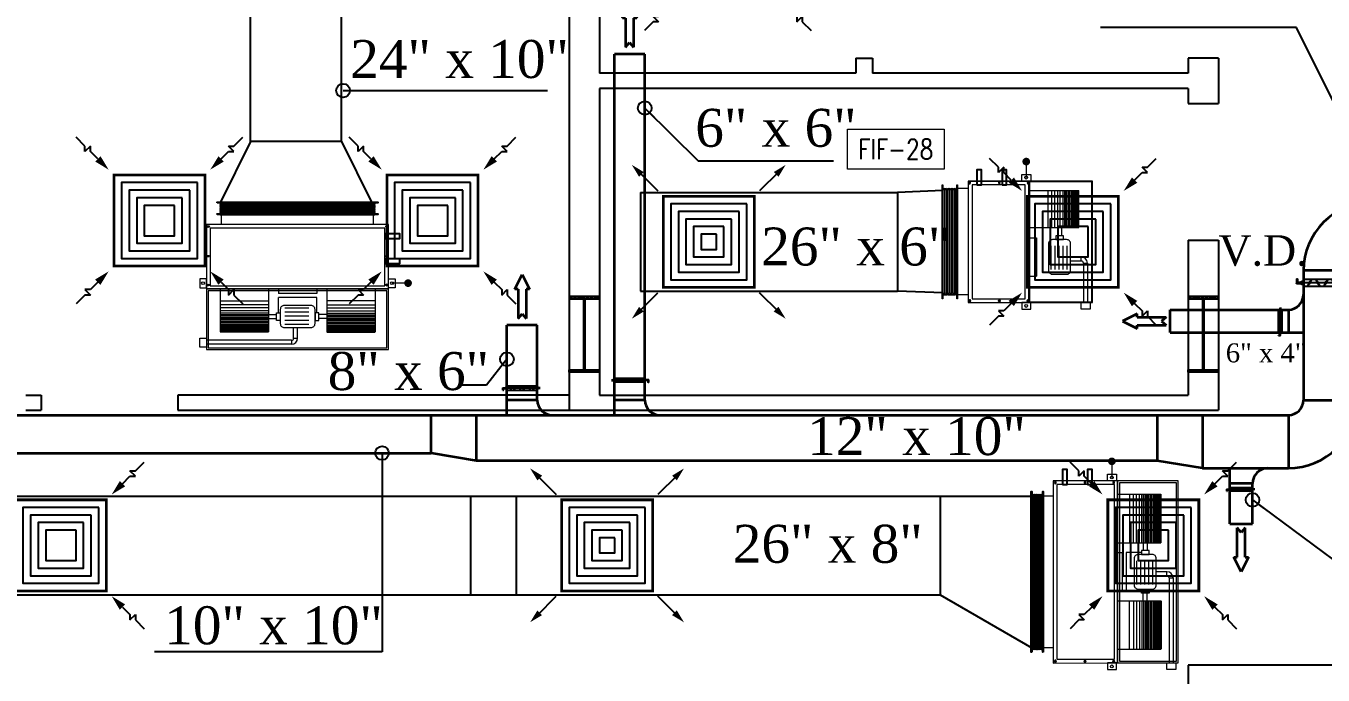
# Model space of a CAD drawing. Extents: x -432 to -365, y -145 to 173.
# Drawn here: x -390.44 to -381.9, y 74.01 to 78.29 of the extents above; entities that cross this region are included whole.
import ezdxf
from ezdxf.enums import TextEntityAlignment as Align

# ---------------------------------------------------------------- set-up
doc = ezdxf.new("R2010")
doc.units = 0
doc.header["$MEASUREMENT"] = 0
doc.linetypes.add('DASHDOT', pattern=[1, 0.5, -0.25, 0, -0.25])
doc.linetypes.add('HIDDEN-Z', pattern=[3, 2, -1])
for name, color, linetype in [('01_AC-EQUIP', 206, 'Continuous'), ('03_AC-S.DUCT', 5, 'Continuous'), ('A.C.VOLUM DAMPER', 2, 'Continuous'), ('COLHATCH', 5, 'Continuous'), ('M-CH-WP-R', 40, 'HIDDEN-Z'), ('M-CH-WP-S', 142, 'Continuous'), ('M-DIFUSER', 195, 'Continuous'), ('M-DUCT-RA', 30, 'Continuous'), ('M-DUCT-SA', 5, 'Continuous'), ('M-EQBMNT', 21, 'Continuous'), ('Ties', 5, 'Continuous'), ('WALL', 4, 'Continuous'), ('WIN', 5, 'Continuous')]:
    doc.layers.add(name, color=color, linetype=linetype)
for name, color, linetype, lineweight in [('04-AC_F.A.DUCT', 4, 'Continuous', 35), ('A-SYMB-RMNU', 4, 'Continuous', 9), ('AC-TEXT', 15, 'Continuous', 30)]:
    doc.layers.add(name, color=color, linetype=linetype, lineweight=lineweight)
doc.styles.add('AC', font='romans.shx', dxfattribs={"height": 0.2})
doc.styles.add('ARABY', font='sosa.shx')
doc.styles.add('ROMANS-TITLE', font='ROMANS.shx', dxfattribs={"width": 0.8})
doc.dimstyles.new('IHAB', dxfattribs={"dimscale": 0, "dimtxt": 0.15, "dimasz": 0.09, "dimexe": 0.18, "dimexo": 0.0625, "dimgap": 0, "dimtad": 0, "dimtih": 1, "dimtoh": 1, "dimzin": 0, "dimdsep": 46, "dimtxsty": 'ARABY', "dimcen": 0.03, "dimse1": 1, "dimse2": 1, "dimclrd": 36, "dimclrt": 42, "dimadec": 0, "dimazin": 0, "dimtfac": 1, "dimtmove": 1, "dimatfit": 3, "dimldrblk": 'ORIGIN', "dimfxl": 1, "dimtolj": 1, "dimtzin": 0, "dimarcsym": 0})
pattern_1 = [(45, (898.9167, 342.899202), (-0.01347038418, 0.01347038418), []), (45, (898.92568, 342.899202), (-0.01347038418, 0.01347038418), [])]
pattern_2 = [(45, (894.8367, 342.899202), (-0.01347038418, 0.01347038418), []), (45, (894.84568, 342.899202), (-0.01347038418, 0.01347038418), [])]

# ---------------------------------------------------------------- blocks, each defined once
blk = doc.blocks.new('*U254')
at = {"layer": 'M-DIFUSER', "ltscale": 5, "const_width": 18}
blk.add_lwpolyline([(-300, 300), (300, 300), (300, -300), (-300, -300)], close=True, dxfattribs=at)
at = {"layer": 'M-DIFUSER', "color": 21}
for points in [[(250, 250), (-250, 250), (-250, -250), (250, -250)], [(200, 200), (-200, 200), (-200, -200), (200, -200)], [(150, 150), (-150, 150), (-150, -150), (150, -150)], [(100, 100), (-100, 100), (-100, -100), (100, -100)]]:
    blk.add_lwpolyline(points, close=True, dxfattribs=at)
at = {"layer": 'M-DUCT-RA', "color": 30}
for p, q in [((-491, 491), (-548.9, 548.9)), ((491, 491), (548.9, 548.9)), ((-491, 455.4), (-491, 491)), ((-455.4, 491), (-491, 455.4)), ((-455.4, 455.4), (-455.4, 491)), ((-406.3, 406.3), (-455.4, 455.4)), ((406.3, 406.3), (455.4, 455.4)), ((455.4, 491), (491, 491)), ((491, 455.4), (455.4, 491)), ((455.4, 455.4), (491, 455.4)), ((-406.3, -406.3), (-455.4, -455.4)), ((406.3, -406.3), (455.4, -455.4)), ((-491, -491), (-548.9, -548.9)), ((-491, -455.4), (-455.4, -491)), ((-455.4, -455.4), (-491, -455.4)), ((-455.4, -491), (-491, -491)), ((455.4, -491), (491, -455.4)), ((455.4, -455.4), (455.4, -491)), ((491, -455.4), (491, -491)), ((491, -491), (548.9, -548.9))]:
    blk.add_line(p, q, dxfattribs=at)
for points in [[(-388.6, 424), (-423.7, 388.9), (-335, 335)], [(424, 388.6), (388.9, 423.7), (335, 335)], [(-424, -388.6), (-388.9, -423.7), (-335, -335)], [(388.6, -424), (423.7, -388.9), (335, -335)]]:
    blk.add_solid(points, dxfattribs=at)
blk = doc.blocks.new('*U251')
at = {"layer": 'M-DIFUSER', "ltscale": 5, "const_width": 18}
blk.add_lwpolyline([(-300, 300), (300, 300), (300, -300), (-300, -300)], close=True, dxfattribs=at)
at = {"layer": 'M-DIFUSER', "color": 21}
for points in [[(250, 250), (-250, 250), (-250, -250), (250, -250)], [(200, 200), (-200, 200), (-200, -200), (200, -200)], [(150, 150), (-150, 150), (-150, -150), (150, -150)], [(100, 100), (-100, 100), (-100, -100), (100, -100)], [(50, 50), (-50, 50), (-50, -50), (50, -50)]]:
    blk.add_lwpolyline(points, close=True, dxfattribs=at)
at = {"layer": 'M-DUCT-SA', "color": 5, "extrusion": (-5.07059e-20, -1.19855e-17, -1)}
blk.add_line((-461.1, 461.1), (-335.4, 335.4), dxfattribs=at)
at = {"layer": 'M-DUCT-SA', "color": 5, "extrusion": (-1.19855e-17, 5.07059e-20, -1)}
blk.add_line((461.1, 461.1), (335.4, 335.4), dxfattribs=at)
at = {"layer": 'M-DUCT-SA', "color": 5, "extrusion": (1.19855e-17, -5.07059e-20, -1)}
blk.add_line((-461.1, -461.1), (-335.4, -335.4), dxfattribs=at)
at = {"layer": 'M-DUCT-SA', "color": 5, "extrusion": (5.07059e-20, 1.19855e-17, -1)}
blk.add_line((461.1, -461.1), (335.4, -335.4), dxfattribs=at)
at = {"layer": 'M-DUCT-SA', "color": 5, "extrusion": (-5.07059e-20, -1.19855e-17, -1)}
blk.add_solid([(459.6, 428.4), (428.6, 459.4), (506.9, 506.9)], dxfattribs=at)
at = {"layer": 'M-DUCT-SA', "color": 5, "extrusion": (5.07059e-20, -1.19855e-17, -1)}
blk.add_solid([(-459.6, 428.4), (-428.7, 459.4), (-506.9, 506.9)], dxfattribs=at)
at = {"layer": 'M-DUCT-SA', "color": 5, "extrusion": (1.19855e-17, -5.07059e-20, -1)}
blk.add_solid([(428.4, -459.6), (459.4, -428.6), (506.9, -506.9)], dxfattribs=at)
at = {"layer": 'M-DUCT-SA', "color": 5, "extrusion": (-1.19855e-17, -5.07059e-20, -1)}
blk.add_solid([(-428.4, -459.6), (-459.4, -428.6), (-506.9, -506.9)], dxfattribs=at)
blk = doc.blocks.new('A$C069E27EC')
at = {"layer": '01_AC-EQUIP', "color": 2, "linetype": 'Continuous'}
for p, q in [((0, 0), (0, -130)), ((1, 0.3), (0.5, -1.3)), ((1, 0.3), (1.5, -1.3)), ((2, 0.3), (1.5, -1.3)), ((2, 0.3), (2.5, -1.3)), ((3, 0.3), (2.5, -1.3)), ((3, 0.3), (3.6, -1.3)), ((4.1, 0.3), (3.6, -1.3)), ((4.1, 0.3), (4.6, -1.3)), ((5.1, 0.3), (4.6, -1.3)), ((5.1, 0.3), (5.6, -1.3)), ((6.1, 0.3), (5.6, -1.3)), ((6.1, 0.3), (6.6, -1.3)), ((7.1, 0.3), (6.6, -1.3)), ((7.1, 0.3), (7.6, -1.3)), ((8.1, 0.3), (7.6, -1.3)), ((8.1, 0.3), (8.6, -1.3)), ((9.2, 0.3), (8.6, -1.3)), ((9.2, 0.3), (9.7, -1.3)), ((1.5, -128.7), (1.5, -1.3)), ((2.5, -128.7), (2.5, -1.3)), ((3.6, -128.7), (3.6, -1.3)), ((4.6, -128.7), (4.6, -1.3)), ((5.6, -128.7), (5.6, -1.3)), ((6.6, -128.7), (6.6, -1.3)), ((7.6, -128.7), (7.6, -1.3)), ((8.6, -128.7), (8.6, -1.3)), ((1, -130.3), (0.5, -128.7)), ((1, -130.3), (1.5, -128.7)), ((2, -130.3), (1.5, -128.7)), ((2, -130.3), (2.5, -128.7)), ((3, -130.3), (2.5, -128.7)), ((3, -130.3), (3.6, -128.7)), ((4.1, -130.3), (3.6, -128.7)), ((4.1, -130.3), (4.6, -128.7)), ((5.1, -130.3), (4.6, -128.7)), ((5.1, -130.3), (5.6, -128.7)), ((6.1, -130.3), (5.6, -128.7)), ((6.1, -130.3), (6.6, -128.7)), ((7.1, -130.3), (6.6, -128.7)), ((7.1, -130.3), (7.6, -128.7)), ((8.1, -130.3), (7.6, -128.7)), ((8.1, -130.3), (8.6, -128.7)), ((9.2, -130.3), (8.6, -128.7)), ((9.2, -130.3), (9.7, -128.7))]:
    blk.add_line(p, q, dxfattribs=at)
for points in [[(0, 2.5), (0.5, 2.5), (0.5, -132.5), (0, -132.5)], [(9.7, 2.5), (10.2, 2.5), (10.2, -132.5), (9.7, -132.5)]]:
    blk.add_lwpolyline(points, close=True, dxfattribs=at)
blk = doc.blocks.new('A$C7CD32F90')
at = {"layer": '01_AC-EQUIP', "color": 1, "lineweight": 20}
for p, q in [((0.5993, -0.0745), (0.5993, -0.1449)), ((0.6259, -0.0745), (0.5993, -0.0745)), ((0.6259, -0.0745), (0.6259, -0.1449)), ((0.6392, -0.0346), (1.2, -0.0345)), ((0.6392, -0.0612), (0.6392, -0.0346)), ((0.6392, -0.0612), (1.2, -0.0612)), ((0.0885, -0.4), (0.0885, -0.1159)), ((0.4078, -0.1159), (0.0885, -0.1159)), ((0.4078, -0.1175), (0.0885, -0.1175)), ((0.4078, -0.1194), (0.0885, -0.1194)), ((0.4078, -0.1218), (0.0885, -0.1218)), ((0.4078, -0.1249), (0.0885, -0.1249)), ((0.4078, -0.1281), (0.0885, -0.1281)), ((0.4078, -0.1317), (0.0885, -0.1317)), ((0.4078, -0.1357), (0.0885, -0.1357)), ((0.4078, -0.1407), (0.0885, -0.1407)), ((0.4078, -0.1475), (0.0885, -0.1475)), ((0.4078, -0.1547), (0.0885, -0.1547)), ((0.4078, -0.1635), (0.0885, -0.1635)), ((0.4078, -0.4), (0.4078, -0.1159)), ((0.6828, -0.1679), (0.5262, -0.1679)), ((0.7908, -0.4), (0.7908, -0.1159)), ((0.7908, -0.1159), (1.11, -0.1159)), ((0.7908, -0.1175), (1.11, -0.1175)), ((0.7908, -0.1194), (1.11, -0.1194)), ((0.7908, -0.1218), (1.11, -0.1218)), ((0.7908, -0.1249), (1.11, -0.1249)), ((0.7908, -0.1281), (1.11, -0.1281)), ((0.7908, -0.1317), (1.11, -0.1317)), ((0.7908, -0.1357), (1.11, -0.1357)), ((0.7908, -0.1407), (1.11, -0.1407)), ((0.7908, -0.1475), (1.11, -0.1475)), ((0.7908, -0.1547), (1.11, -0.1547)), ((0.7908, -0.1635), (1.11, -0.1635)), ((1.11, -0.4), (1.11, -0.1159)), ((0.4078, -0.1733), (0.0885, -0.1733)), ((0.4078, -0.1834), (0.0885, -0.1834)), ((0.4078, -0.1935), (0.0885, -0.1935)), ((0.4078, -0.2007), (0.0885, -0.2007)), ((0.4078, -0.2094), (0.0885, -0.2094)), ((0.4078, -0.2192), (0.0885, -0.2192)), ((0.4078, -0.2293), (0.0885, -0.2293)), ((0.4078, -0.2394), (0.0885, -0.2394)), ((0.4078, -0.2554), (0.0885, -0.2554)), ((0.4078, -0.2044), (0.4596, -0.2044)), ((0.4078, -0.231), (0.4596, -0.231)), ((0.4722, -0.2429), (0.4722, -0.3429)), ((0.6828, -0.1945), (0.5262, -0.1945)), ((0.6828, -0.2211), (0.5262, -0.2211)), ((0.6828, -0.2477), (0.5262, -0.2477)), ((0.7263, -0.2429), (0.7263, -0.3429)), ((0.7908, -0.2044), (0.739, -0.2044)), ((0.7908, -0.231), (0.739, -0.231)), ((0.7908, -0.1733), (1.11, -0.1733)), ((0.7908, -0.1834), (1.11, -0.1834)), ((0.7908, -0.1935), (1.11, -0.1935)), ((0.7908, -0.2007), (1.11, -0.2007)), ((0.7908, -0.2094), (1.11, -0.2094)), ((0.7908, -0.2192), (1.11, -0.2192)), ((0.7908, -0.2293), (1.11, -0.2293)), ((0.7908, -0.2394), (1.11, -0.2394)), ((0.7908, -0.2554), (1.11, -0.2554)), ((0.4078, -0.2754), (0.0885, -0.2754)), ((0.4078, -0.2954), (0.0885, -0.2954)), ((0.0885, -0.3207), (0.4078, -0.3207)), ((0.6828, -0.2743), (0.5262, -0.2743)), ((0.7908, -0.2754), (1.11, -0.2754)), ((0.7908, -0.2954), (1.11, -0.2954)), ((1.11, -0.3207), (0.7908, -0.3207)), ((0.0219, -0.4254), (0.0012, -0.4254)), ((0.0111, -0.4184), (0.0111, -0.4317)), ((0.4722, -0.3429), (0.7263, -0.3429)), ((0.4722, -0.3703), (0.7263, -0.3703)), ((0.4722, -0.4), (0.4722, -0.3703)), ((0.7263, -0.4), (0.7263, -0.3703)), ((1.1781, -0.4254), (1.1988, -0.4254)), ((1.1889, -0.4184), (1.1889, -0.4317)), ((0.0219, -0.6154), (0.0012, -0.6154)), ((0.0111, -0.6084), (0.0111, -0.6217)), ((1.1781, -0.6154), (1.1988, -0.6154)), ((1.1889, -0.6084), (1.1889, -0.6217)), ((0.0219, -0.8104), (0.0012, -0.8104)), ((0.0111, -0.8034), (0.0111, -0.8167)), ((0.1002, -0.8245), (0.1002, -0.8899)), ((1.1002, -0.8245), (1.1002, -0.8899)), ((1.1781, -0.8104), (1.1988, -0.8104)), ((1.1889, -0.8034), (1.1889, -0.8167))]:
    blk.add_line(p, q, dxfattribs=at)
at = {"layer": '01_AC-EQUIP', "color": 1, "linetype": 'DASHDOT', "lineweight": 20}
for p, q in [((0.4078, -0.1935), (0.0885, -0.1935)), ((0.7908, -0.1935), (1.11, -0.1935))]:
    blk.add_line(p, q, dxfattribs=at)
at = {"layer": '01_AC-EQUIP', "color": 4, "lineweight": 20}
blk.add_line((-0.1285, -0.4376), (-0.0226, -0.4376), dxfattribs=at)
at = {"layer": '01_AC-EQUIP', "color": 1, "lineweight": 20}
for points in [[(0, -0.4), (1.2, -0.4), (1.2, 0), (0, 0)], [(0.0121, -0.3879), (1.1879, -0.3879), (1.1879, -0.0121), (0.0121, -0.0121)], [(1.244, -0.0757), (1.2, -0.0757), (1.2, -0.0158), (1.244, -0.0158)], [(0.4848, -0.1925), (0.4596, -0.1925), (0.4596, -0.2429), (0.4848, -0.2429)], [(0.7137, -0.1925), (0.739, -0.1925), (0.739, -0.2429), (0.7137, -0.2429)], [(-0.044, -0.4068), (0, -0.4068), (0, -0.4667), (-0.044, -0.4667)], [(1.2, -0.4), (0, -0.4), (0, -0.8245), (1.2003, -0.8245)], [(1.175, -0.42), (0.0245, -0.42), (0.0245, -0.8), (1.175, -0.8)], [(1.244, -0.4068), (1.2, -0.4068), (1.2, -0.4667), (1.244, -0.4667)]]:
    blk.add_lwpolyline(points, close=True, dxfattribs=at)
blk.add_lwpolyline([(0.6871, -0.1449), (0.5115, -0.1449, 0.414214), (0.4848, -0.1715), (0.4848, -0.2639, 0.414214), (0.5115, -0.2905), (0.6871, -0.2905, 0.414214), (0.7137, -0.2639), (0.7137, -0.1715, 0.414214)], format="xyb", close=True, dxfattribs=at)
at = {"layer": '01_AC-EQUIP', "color": 4, "lineweight": 20, "const_width": 0.0252}
blk.add_lwpolyline([(-0.1258, -0.4499, 1), (-0.1312, -0.4253, 1)], format="xyb", close=True, dxfattribs=at)
at = {"layer": '01_AC-EQUIP', "color": 1, "lineweight": 20}
for centre in [(-0.0226, -0.4376), (1.2226, -0.4376)]:
    blk.add_circle(centre, 0.00932, dxfattribs=at)
for radius in [0.0399, 0.0133]:
    blk.add_arc((0.6392, -0.0745), radius, 90.00061, 180.00061, dxfattribs=at)
at = {"layer": '01_AC-EQUIP', "color": 1, "lineweight": 20, "extrusion": (0, 0, -1)}
for centre, major_axis, start_param, end_param in [((0.0111, -0.4254), (-0.00827, 0), -1.570796, 4.712389), ((0.0111, -0.4254), (-0.0047, 0), 3.141593, 9.424778), ((0.0111, -0.6154), (-0.00827, 0), -1.570796, 4.712389), ((0.0111, -0.6154), (-0.0047, 0), 3.141593, 9.424778), ((0.0111, -0.8104), (-0.00827, 0), -1.570796, 4.712389), ((0.0111, -0.8104), (-0.0047, 0), 3.141593, 9.424778)]:
    blk.add_ellipse(centre, major_axis=major_axis, ratio=0.646018, start_param=start_param, end_param=end_param, dxfattribs=at)
at = {"layer": '01_AC-EQUIP', "color": 1, "lineweight": 20}
for centre, major_axis, start_param, end_param in [((1.1889, -0.4254), (0.00827, 0), -1.570796, 4.712389), ((1.1889, -0.4254), (0.0047, 0), 3.141593, 9.424778), ((1.1889, -0.6154), (0.00827, 0), -1.570796, 4.712389), ((1.1889, -0.6154), (0.0047, 0), 3.141593, 9.424778), ((1.1889, -0.8104), (0.00827, 0), -1.570796, 4.712389), ((1.1889, -0.8104), (0.0047, 0), 3.141593, 9.424778)]:
    blk.add_ellipse(centre, major_axis=major_axis, ratio=0.646018, start_param=start_param, end_param=end_param, dxfattribs=at)
at = {"layer": 'M-CH-WP-R', "color": 6, "linetype": 'ByBlock', "ltscale": 1.5}
blk.add_lwpolyline([(0.025, -0.7623), (0.025, -0.7323), (-0.075, -0.7323), (-0.075, -0.7623)], close=True, dxfattribs=at)
at = {"layer": 'M-CH-WP-S', "color": 5, "linetype": 'ByBlock', "ltscale": 1.5}
blk.add_lwpolyline([(0.025, -0.5973), (0.025, -0.5673), (-0.075, -0.5673), (-0.075, -0.5973)], close=True, dxfattribs=at)
at = {"layer": 'M-EQBMNT', "color": 21, "linetype": 'ByBlock', "ltscale": 1.5}
for p, q in [((0.4078, -0.1159), (0.0885, -0.1159)), ((0.7908, -0.1159), (1.11, -0.1159))]:
    blk.add_line(p, q, dxfattribs=at)
at = {"layer": '01_AC-EQUIP', "color": 1, "lineweight": 20, "xscale": 0.00784765227677817, "yscale": 0.00784765227677817, "zscale": 0.00784765227677817, "rotation": 270}
blk.add_blockref('A$C069E27EC', (1.1102, -0.8899), dxfattribs=at)
blk = doc.blocks.new('A$C180A56EA')
at = {"layer": 'A.C.VOLUM DAMPER'}
h = blk.add_hatch(dxfattribs=at)
h.set_pattern_fill('ANSI31', color=256, scale=0.001, style=0)
h.set_pattern_definition([(45, (129.5106855, -230.48025158), (-8.838834765e-05, 8.838834765e-05), [])])
h.paths.add_polyline_path([(0.0459, 0.0039), (0.0459, 0.0065), (0.0401, 0.0065), (0.0401, -0.0027), (0.0459, -0.0027), (0.0459, 0), (0.0603, 0), (0.0603, 0.0128), (0.057, 0.0128), (0.057, 0.0039)])
for p, q in [((-0.1242, 0.0032), (-0.1161, 0.0032)), ((-0.1161, 0.0004), (-0.119, 0.0032)), ((-0.1185, 0), (-0.1161, 0.0024)), ((-0.1161, 0.0015), (-0.1179, 0.0032)), ((-0.1174, 0), (-0.1161, 0.0013)), ((-0.1161, 0.0026), (-0.1168, 0.0032)), ((-0.1163, 0), (-0.1161, 0.0001)), ((-0.1161, 0.0001), (-0.1104, 0.0058)), ((-0.1161, 0.0013), (-0.1116, 0.0058)), ((-0.1161, 0.0024), (-0.1127, 0.0058)), ((-0.1161, -0.0026), (-0.1161, 0.0058)), ((-0.1161, 0.0035), (-0.1138, 0.0058)), ((-0.1161, 0.0058), (-0.1099, 0.0058)), ((-0.1161, 0.0057), (-0.116, 0.0058)), ((-0.1161, 0.0046), (-0.1149, 0.0058)), ((-0.1161, -0.001), (-0.1099, 0.0053)), ((-0.1099, -0.0014), (-0.1161, 0.0048)), ((-0.1161, -0.0021), (-0.1099, 0.0042)), ((-0.1099, -0.0026), (-0.1161, 0.0037)), ((-0.1109, -0.0026), (-0.1161, 0.0026)), ((-0.112, -0.0026), (-0.1161, 0.0015)), ((-0.1131, -0.0026), (-0.1161, 0.0004)), ((-0.1099, -0.0003), (-0.116, 0.0058)), ((-0.1156, -0.0026), (-0.1099, 0.0031)), ((-0.1099, 0.0008), (-0.1149, 0.0058)), ((-0.1145, -0.0026), (-0.1099, 0.002)), ((-0.1099, 0.0019), (-0.1138, 0.0058)), ((-0.1134, -0.0026), (-0.1099, 0.0009)), ((-0.1128, 0.0019), (0.0401, 0.0019)), ((-0.1099, 0.003), (-0.1127, 0.0058)), ((-0.1099, 0.0041), (-0.1116, 0.0058)), ((-0.1099, 0.0052), (-0.1105, 0.0058)), ((0.0401, 0.0121), (-0.1099, 0.0121)), ((-0.0882, 0.0113), (-0.0994, -0.0075)), ((-0.0768, 0.0113), (-0.0656, -0.0075)), ((-0.0402, 0.0113), (-0.0514, -0.0075)), ((-0.0284, 0.0113), (-0.0173, -0.0075)), ((0.0056, 0.0113), (-0.0056, -0.0075)), ((0.0174, 0.0113), (0.0286, -0.0075)), ((0.0459, 0.0065), (0.0401, 0.0065)), ((0.0401, 0.0065), (0.0401, -0.0027)), ((0.0459, 0.0039), (0.0459, 0.0065)), ((0.057, 0.0039), (0.0459, 0.0039)), ((0.0603, 0.0128), (0.057, 0.0128)), ((0.057, 0.0128), (0.057, 0.0039)), ((0.0603, 0.0128), (0.0603, 0)), ((-0.1242, 0), (-0.1161, 0)), ((-0.1142, -0.0026), (-0.1161, -0.0007)), ((-0.1153, -0.0026), (-0.1161, -0.0018)), ((-0.1099, -0.0026), (-0.1161, -0.0026)), ((-0.1123, -0.0026), (-0.1099, -0.0003)), ((-0.1111, -0.0026), (-0.1099, -0.0014)), ((-0.11, -0.0026), (-0.1099, -0.0025)), ((-0.1099, -0.0083), (0.0401, -0.0083)), ((0.0401, -0.0027), (0.0459, -0.0027)), ((0.0603, 0), (0.0459, 0)), ((0.0459, -0.0027), (0.0459, 0))]:
    blk.add_line(p, q, dxfattribs=at)
at = {"layer": 'A.C.VOLUM DAMPER', "extrusion": (0, 0, -1)}
for centre, major_axis, start_param, end_param in [((-0.0938, 0.0019), (0.00135, 0.00135), 3.926991, 7.068583), ((-0.0938, 0.0019), (-0.00135, 0.00135), 2.356195, 5.497787), ((-0.0712, 0.0019), (0.00135, 0.00135), 3.926991, 7.068583), ((-0.0712, 0.0019), (-0.00135, 0.00135), 2.356195, 5.497787), ((-0.0458, 0.0019), (0.00135, 0.00135), 3.926991, 7.068583), ((-0.0458, 0.0019), (-0.00135, 0.00135), 2.356195, 5.497787), ((-0.0228, 0.0019), (0.00135, 0.00135), 3.926991, 7.068583), ((-0.0228, 0.0019), (-0.00135, 0.00135), 2.356194, 5.497787), ((0, 0.0019), (0.00135, 0.00135), 3.926991, 7.068583), ((0, 0.0019), (0.00135, 0.00135), 0.785398, 3.926991), ((0.023, 0.0019), (0.00135, 0.00135), 3.926991, 7.068583), ((0.023, 0.0019), (-0.00135, 0.00135), 2.356195, 5.497787)]:
    blk.add_ellipse(centre, major_axis=major_axis, ratio=1, start_param=start_param, end_param=end_param, dxfattribs=at)
blk = doc.blocks.new('A$C4397250F')
at = {"layer": '04-AC_F.A.DUCT'}
for p, q in [((0, 0), (-0.0241, -0.0482)), ((0.0241, -0.0482), (0, 0)), ((-0.0241, -0.0482), (-0.0132, -0.0482)), ((-0.0132, -0.0482), (-0.0132, -0.1443)), ((0.0132, -0.0482), (0.0241, -0.0482)), ((0.0132, -0.0482), (0.0132, -0.1443)), ((0, -0.1288), (-0.0132, -0.1443)), ((0.0132, -0.1443), (0, -0.1288))]:
    blk.add_line(p, q, dxfattribs=at)
blk = doc.blocks.new('A-ROOM')
at = {"layer": 'A-SYMB-RMNU'}
blk.add_lwpolyline([(-425, 175), (425, 175), (425, -175), (-425, -175)], close=True, dxfattribs=at)
at = {"layer": 'A-SYMB-RMNU', "style": 'ROMANS-TITLE', "width": 0.8}
blk.add_attdef('ROOM-NO', text='', height=175, dxfattribs=at).set_placement((0, 0), align=Align.MIDDLE)
blk = doc.blocks.new('A$C7E27466D')
at = {"layer": '01_AC-EQUIP', "color": 2, "lineweight": 20}
for p, q in [((-75.32, 98.15), (-73.71, 98.66)), ((-75.32, 98.15), (-73.71, 97.64)), ((-75.32, 97.13), (-73.71, 97.64)), ((-75.32, 97.13), (-73.71, 96.62)), ((-75.32, 96.11), (-73.71, 96.62)), ((-75.32, 96.11), (-73.71, 95.6)), ((-75.32, 95.09), (-73.71, 95.6)), ((-75.32, 95.09), (-73.71, 94.58)), ((-75.32, 94.07), (-73.71, 94.58)), ((-75.32, 94.07), (-73.71, 93.56)), ((-6.29, 97.64), (-73.71, 97.64)), ((-6.29, 96.62), (-73.71, 96.62)), ((-6.29, 95.6), (-73.71, 95.6)), ((-6.29, 94.58), (-73.71, 94.58)), ((-4.68, 98.15), (-6.29, 98.66)), ((-4.68, 98.15), (-6.29, 97.64)), ((-4.68, 97.13), (-6.29, 97.64)), ((-4.68, 97.13), (-6.29, 96.62)), ((-4.68, 96.11), (-6.29, 96.62)), ((-4.68, 96.11), (-6.29, 95.6)), ((-4.68, 95.09), (-6.29, 95.6)), ((-4.68, 95.09), (-6.29, 94.58)), ((-4.68, 94.07), (-6.29, 94.58)), ((-4.68, 94.07), (-6.29, 93.56)), ((-75.32, 93.06), (-73.71, 93.56)), ((-75.32, 93.06), (-73.71, 92.55)), ((-75.32, 92.04), (-73.71, 92.55)), ((-75.32, 92.04), (-73.71, 91.53)), ((-75.32, 91.02), (-73.71, 91.53)), ((-75.32, 91.02), (-73.71, 90.51)), ((-75.32, 90), (-73.71, 90.51)), ((-75.32, 90), (-73.71, 89.49)), ((-6.29, 93.56), (-73.71, 93.56)), ((-6.29, 92.55), (-73.71, 92.55)), ((-6.29, 91.53), (-73.71, 91.53)), ((-6.29, 90.51), (-73.71, 90.51)), ((-4.68, 93.06), (-6.29, 93.56)), ((-4.68, 93.06), (-6.29, 92.55)), ((-4.68, 92.04), (-6.29, 92.55)), ((-4.68, 92.04), (-6.29, 91.53)), ((-4.68, 91.02), (-6.29, 91.53)), ((-4.68, 91.02), (-6.29, 90.51)), ((-4.68, 90), (-6.29, 90.51)), ((-4.68, 90), (-6.29, 89.49))]:
    blk.add_line(p, q, dxfattribs=at)
at = {"layer": '01_AC-EQUIP', "color": 1, "lineweight": 20}
for p, q in [((-75, 82), (-75, 88.99)), ((-5, 82), (-5, 88.99)), ((-77.81, 81.04), (-79.88, 81.04)), ((-78.89, 80.34), (-78.89, 81.67)), ((-2.19, 81.04), (-0.12, 81.04)), ((-1.11, 80.34), (-1.11, 81.67)), ((0, 82), (0, 0)), ((-77.81, 61.54), (-79.88, 61.54)), ((-78.89, 60.84), (-78.89, 62.17)), ((-2.19, 61.54), (-0.12, 61.54)), ((-1.11, 60.84), (-1.11, 62.17)), ((-78.89, 41.84), (-78.89, 43.17)), ((-1.11, 41.84), (-1.11, 43.17)), ((-77.81, 42.54), (-79.88, 42.54)), ((-62.71, 42), (-62.71, 37.03)), ((-37.29, 37.03), (-62.71, 37.03)), ((-37.29, 42), (-37.29, 37.03)), ((-30.6, 42), (-30.6, 9.05)), ((-6.17, 42), (-6.17, 9.05)), ((-2.19, 42.54), (-0.12, 42.54)), ((-58.35, 27.43), (-42.69, 27.43)), ((-6.17, 29.53), (-30.6, 29.53)), ((-30.6, 27), (-6.17, 27)), ((-58.35, 24.77), (-42.69, 24.77)), ((-58.35, 22.11), (-42.69, 22.11)), ((-58.35, 19.45), (-42.69, 19.45)), ((-30.6, 23.1), (-36.03, 23.1)), ((-30.6, 20.44), (-36.03, 20.44)), ((-30.6, 25), (-6.17, 25)), ((-30.6, 23), (-6.17, 23)), ((-30.6, 21.4), (-6.17, 21.4)), ((-30.6, 19.38), (-6.17, 19.38)), ((-30.6, 18.4), (-6.17, 18.4)), ((-30.6, 17.52), (-6.17, 17.52)), ((-58.35, 16.79), (-42.69, 16.79)), ((-52.66, 7.45), (-52.66, 14.49)), ((-50, 7.45), (-50, 14.49)), ((-30.6, 16.8), (-6.17, 16.8)), ((-30.6, 15.79), (-6.17, 15.79)), ((-30.6, 14.78), (-6.17, 14.78)), ((-30.6, 13.8), (-6.17, 13.8)), ((-30.6, 12.93), (-6.17, 12.93)), ((-30.6, 12.21), (-6.17, 12.21)), ((-30.6, 11.53), (-6.17, 11.53)), ((-30.6, 11.03), (-6.17, 11.03)), ((-30.6, 10.62), (-6.17, 10.62)), ((-30.6, 10.27), (-6.17, 10.27)), ((-30.6, 9.94), (-6.17, 9.94)), ((-30.6, 9.63), (-6.17, 9.63)), ((-30.6, 9.39), (-6.17, 9.39)), ((-30.6, 9.2), (-6.17, 9.2)), ((-30.6, 9.05), (-6.17, 9.05)), ((-30.6, 9.05), (-6.17, 9.05)), ((-53.99, 6.12), (-79.58, 6.12)), ((-53.99, 3.46), (-79.58, 3.46)), ((-53.99, 6.12), (-53.99, 3.46)), ((-52.66, 7.45), (-50, 7.45))]:
    blk.add_line(p, q, dxfattribs=at)
at = {"layer": '01_AC-EQUIP', "color": 4, "lineweight": 20}
blk.add_line((12.85, 43.76), (2.26, 43.76), dxfattribs=at)
at = {"layer": '01_AC-EQUIP', "color": 1, "linetype": 'DASHDOT', "lineweight": 20}
blk.add_line((-30.6, 16.8), (-6.17, 16.8), dxfattribs=at)
at = {"layer": '01_AC-EQUIP', "color": 2, "lineweight": 20}
for points in [[(-77.5, 98.66), (-77.5, 99.16), (-2.5, 99.16), (-2.5, 98.66)], [(-77.5, 88.99), (-77.5, 89.49), (-2.5, 89.49), (-2.5, 88.99)]]:
    blk.add_lwpolyline(points, close=True, dxfattribs=at)
at = {"layer": '01_AC-EQUIP', "color": 1, "lineweight": 20}
for points in [[(-80, 42), (0, 42), (0, 82), (-80, 82)], [(-77.5, 44.5), (-2.5, 44.5), (-2.5, 79.5), (-77.5, 79.5)], [(-84.4, 40.68), (-80, 40.68), (-80, 46.67), (-84.4, 46.67)], [(4.4, 40.68), (0, 40.68), (0, 46.67), (4.4, 46.67)], [(-80, 42), (-80, 0), (0, 0), (0, 42)], [(-79.58, 41.58), (-79.58, 0.42), (-0.42, 0.42), (-0.42, 41.58)], [(-38.56, 19.25), (-36.03, 19.25), (-36.03, 24.29), (-38.56, 24.29)], [(-84.4, 7.57), (-80, 7.57), (-80, 1.58), (-84.4, 1.58)]]:
    blk.add_lwpolyline(points, close=True, dxfattribs=at)
at = {"layer": '01_AC-EQUIP', "color": 4, "lineweight": 20, "const_width": 2.52}
blk.add_lwpolyline([(12.58, 44.99, 1), (13.12, 42.53, 1)], format="xyb", close=True, dxfattribs=at)
at = {"layer": '01_AC-EQUIP', "color": 1, "lineweight": 20}
blk.add_lwpolyline([(-58.78, 14.49), (-41.22, 14.49, 0.414214), (-38.56, 17.15), (-38.56, 26.39, 0.414214), (-41.22, 29.05), (-58.78, 29.05, 0.414214), (-61.44, 26.39), (-61.44, 17.15, 0.414214)], format="xyb", close=True, dxfattribs=at)
for centre in [(-82.26, 43.76), (2.26, 43.76)]:
    blk.add_circle(centre, 0.932, dxfattribs=at)
for radius in [1.33, 3.99]:
    blk.add_arc((-53.99, 7.45), radius, 270.00061, 0.00061, dxfattribs=at)
for centre, major_axis, start_param, end_param in [((-78.89, 81.04), (-0.827, 0), -1.570796, 4.712389), ((-78.89, 81.04), (-0.47, 0), 3.141593, 9.424778), ((-78.89, 61.54), (-0.827, 0), -1.570796, 4.712389), ((-78.89, 61.54), (-0.47, 0), 3.141593, 9.424778), ((-78.89, 42.54), (-0.827, 0), -1.570796, 4.712389), ((-78.89, 42.54), (-0.47, 0), 3.141593, 9.424778)]:
    blk.add_ellipse(centre, major_axis=major_axis, ratio=0.646018, start_param=start_param, end_param=end_param, dxfattribs=at)
at = {"layer": '01_AC-EQUIP', "color": 1, "lineweight": 20, "extrusion": (0, 0, -1)}
for centre, major_axis, start_param, end_param in [((-1.11, 81.04), (0.827, 0), -1.570796, 4.712389), ((-1.11, 81.04), (0.47, 0), 3.141593, 9.424778), ((-1.11, 61.54), (0.827, 0), -1.570796, 4.712389), ((-1.11, 61.54), (0.47, 0), 3.141593, 9.424778), ((-1.11, 42.54), (0.827, 0), -1.570796, 4.712389), ((-1.11, 42.54), (0.47, 0), 3.141593, 9.424778)]:
    blk.add_ellipse(centre, major_axis=major_axis, ratio=0.646018, start_param=start_param, end_param=end_param, dxfattribs=at)
at = {"layer": 'M-CH-WP-R', "color": 6, "linetype": 'ByBlock', "ltscale": 1.5}
blk.add_lwpolyline([(-2.5, 76.23), (-2.5, 73.23), (7.5, 73.23), (7.5, 76.23)], close=True, dxfattribs=at)
at = {"layer": 'M-CH-WP-S', "color": 5, "linetype": 'ByBlock', "ltscale": 1.5}
blk.add_lwpolyline([(-2.5, 59.73), (-2.5, 56.73), (7.5, 56.73), (7.5, 59.73)], close=True, dxfattribs=at)

msp = doc.modelspace()

# ---------------------------------------------------------------- hatches: boundary and pattern name
at = {"layer": 'COLHATCH', "linetype": 'Continuous'}
h = msp.add_hatch(dxfattribs=at)
h.set_pattern_fill('_USER', color=252, scale=0.05, angle=45, style=0, double=1, pattern_type=0)
h.set_pattern_definition([(45, (-202.924395, -132.77691), (-0.035355339, 0.035355339), []), (135, (-202.924395, -132.77691), (-0.035355339, -0.035355339), [])])
h.paths.add_polyline_path([(-382.4844, 84.8031), (-382.7844, 84.8031), (-382.7844, 83.9031), (-382.4844, 83.9031)])
h.paths.add_polyline_path([(-380.4844, 84.8031), (-381.2844, 84.8031), (-381.2844, 84.5031), (-380.4844, 84.5031)])
h.paths.add_polyline_path([(-380.6844, 79.2231), (-381.4844, 79.2231), (-381.4844, 78.9231), (-380.6844, 78.9231)])
h.paths.add_polyline_path([(-378.1344, 79.2231), (-378.9344, 79.2231), (-378.9344, 78.9231), (-378.1344, 78.9231)])
h.paths.add_polyline_path([(-378.5344, 82.8031), (-378.8344, 82.8031), (-378.8344, 82.2031), (-378.5344, 82.2031)])
h.paths.add_polyline_path([(-380.3919, 67.9531), (-381.4919, 67.9531), (-381.4919, 67.6531), (-380.6389, 67.6531, -0.011587), (-380.6548, 66.9674), (-380.4051, 66.9565, 0.01656)])
h.paths.add_polyline_path([(-380.5864, 65.2231), (-380.8398, 65.2231, -0.040808), (-381.4283, 62.8842), (-381.1918, 62.8031, 0.04151)])
h.paths.add_polyline_path([(-382.4844, 65.8231), (-382.7844, 65.8231), (-382.7844, 64.9231), (-382.4844, 64.9231)])
h.paths.add_polyline_path([(-386.6144, 65.8231), (-387.0144, 65.8231), (-387.0144, 64.9231), (-386.6144, 64.9231)])
h.paths.add_polyline_path([(-390.4144, 65.8231), (-390.8644, 65.8231), (-390.8644, 64.9231), (-390.4144, 64.9231)])
h.paths.add_polyline_path([(-390.6644, 64.0031), (-390.9644, 64.0031), (-390.9644, 63.1031), (-390.6644, 63.1031)])
h.paths.add_polyline_path([(-398.6644, 65.8231), (-398.9644, 65.8231), (-398.9644, 64.9231), (-398.6644, 64.9231)])
h.paths.add_polyline_path([(-398.6644, 64.0031), (-398.9644, 64.0031), (-398.9644, 63.1031), (-398.6644, 63.1031)])
h.paths.add_polyline_path([(-398.6644, 83.6531), (-398.9644, 83.6531), (-398.9644, 83.0531), (-398.6644, 83.0531)])
h.paths.add_polyline_path([(-390.4144, 84.8031), (-390.8644, 84.8031), (-390.8644, 83.9031), (-390.4144, 83.9031)])
h.paths.add_polyline_path([(-398.6644, 87.0031), (-398.9644, 87.0031), (-398.9644, 86.4031), (-398.6644, 86.4031)])
h.paths.add_polyline_path([(-400.0144, 84.8031), (-405.7144, 84.8031), (-405.7144, 83.0531), (-405.4144, 83.0531), (-405.4144, 84.5031), (-400.3144, 84.5031), (-400.3144, 83.0531), (-400.0144, 83.0531)])
h.paths.add_polyline_path([(-405.4144, 87.0031), (-405.7144, 87.0031), (-405.7144, 86.4031), (-405.4144, 86.4031)])
h.paths.add_polyline_path([(-414.7644, 84.8031), (-415.2144, 84.8031), (-415.2144, 83.9031), (-414.7644, 83.9031)])
h.paths.add_polyline_path([(-418.5644, 84.8031), (-418.9644, 84.8031), (-418.9644, 83.9031), (-418.5644, 83.9031)])
h.paths.add_polyline_path([(-422.8444, 84.8031), (-423.1444, 84.8031), (-423.1444, 83.9031), (-422.8444, 83.9031)])
h.paths.add_polyline_path([(-424.3444, 84.8031), (-425.1444, 84.8031), (-425.1444, 84.5031), (-424.3444, 84.5031)])
h.paths.add_polyline_path([(-426.7944, 82.8031), (-427.0944, 82.8031), (-427.0944, 82.2031), (-426.7944, 82.2031)])
h.paths.add_polyline_path([(-424.1444, 79.2231), (-424.9444, 79.2231), (-424.9444, 78.9231), (-424.1444, 78.9231)])
h.paths.add_polyline_path([(-426.6944, 79.2231), (-427.4944, 79.2231), (-427.4944, 78.9231), (-426.6944, 78.9231)])
h.paths.add_polyline_path([(-426.6944, 74.2231), (-427.4944, 74.2231), (-427.4944, 73.9231), (-426.6944, 73.9231)])
h.paths.add_polyline_path([(-424.1444, 74.1731), (-425.0444, 74.1731), (-425.0444, 73.9231), (-424.1444, 73.9231)])
h.paths.add_polyline_path([(-424.1369, 67.9531), (-425.2369, 67.9531, 0.01656), (-425.2237, 66.9565), (-424.974, 66.9674, -0.011587), (-424.9898, 67.6531), (-424.1369, 67.6531)])
h.paths.add_polyline_path([(-424.789, 65.2231), (-425.0424, 65.2231, 0.04151), (-424.437, 62.8031), (-424.2005, 62.8842, -0.040808)])
h.paths.add_polyline_path([(-422.8444, 65.8231), (-423.1444, 65.8231), (-423.1444, 64.9231), (-422.8444, 64.9231)])
h.paths.add_polyline_path([(-418.6144, 65.8231), (-419.0144, 65.8231), (-419.0144, 64.9231), (-418.6144, 64.9231)])
h.paths.add_polyline_path([(-414.7644, 65.8231), (-415.2144, 65.8231), (-415.2139, 64.9231), (-414.7639, 64.9231)])
h.paths.add_polyline_path([(-414.6644, 64.0031), (-414.9644, 64.0031), (-414.9644, 63.1031), (-414.6644, 63.1031)])
h.paths.add_polyline_path([(-406.6644, 65.8231), (-406.9644, 65.8231), (-406.9644, 64.9231), (-406.6644, 64.9231)])
h.paths.add_polyline_path([(-406.6644, 64.0031), (-406.9644, 64.0031), (-406.9644, 63.1031), (-406.6644, 63.1031)])
at = {"layer": 'Ties'}
h = msp.add_hatch(dxfattribs=at)
h.set_pattern_fill('ANSI32', color=256, scale=0.002, style=0)
h.set_pattern_definition(pattern_2)
h.paths.add_polyline_path([(-386.6644, 76.5031), (-386.8644, 76.5031), (-386.8644, 76.4871), (-386.6644, 76.4871)])
h = msp.add_hatch(dxfattribs=at)
h.set_pattern_fill('ANSI32', color=256, scale=0.002, style=0)
h.set_pattern_definition(pattern_2)
h.paths.add_polyline_path([(-386.7593, 76.4871), (-386.7695, 76.4871), (-386.7695, 76.0191), (-386.7593, 76.0191)])
h = msp.add_hatch(dxfattribs=at)
h.set_pattern_fill('ANSI32', color=256, scale=0.002, style=0)
h.set_pattern_definition(pattern_1)
h.paths.add_polyline_path([(-382.5844, 76.5031), (-382.7844, 76.5031), (-382.7844, 76.4871), (-382.5844, 76.4871)])
h = msp.add_hatch(dxfattribs=at)
h.set_pattern_fill('ANSI32', color=256, scale=0.002, style=0)
h.set_pattern_definition(pattern_1)
h.paths.add_polyline_path([(-382.6793, 76.4871), (-382.6895, 76.4871), (-382.6895, 76.0191), (-382.6793, 76.0191)])
h = msp.add_hatch(dxfattribs=at)
h.set_pattern_fill('ANSI32', color=256, scale=0.002, style=0)
h.set_pattern_definition(pattern_2)
h.paths.add_polyline_path([(-386.6644, 76.0191), (-386.8644, 76.0191), (-386.8644, 76.0031), (-386.6644, 76.0031)])
h = msp.add_hatch(dxfattribs=at)
h.set_pattern_fill('ANSI32', color=256, scale=0.002, style=0)
h.set_pattern_definition(pattern_1)
h.paths.add_polyline_path([(-382.5844, 76.0191), (-382.7844, 76.0191), (-382.7844, 76.0031), (-382.5844, 76.0031)])

# ---------------------------------------------------------------- linework, layer by layer
at = {"layer": '03_AC-S.DUCT', "linetype": 'Continuous'}
for p, q in [((-388.9644, 77.5228), (-388.9644, 82.1031)), ((-388.3644, 77.5228), (-388.3644, 82.1031)), ((-388.9644, 77.5228), (-389.1644, 77.1188)), ((-388.3644, 77.5228), (-388.9644, 77.5228)), ((-388.3644, 77.5228), (-388.1644, 77.1188)), ((-384.401, 77.2002), (-384.701, 77.1881)), ((-386.3944, 77.1881), (-384.701, 77.1881)), ((-386.3944, 77.1881), (-386.3944, 76.5381)), ((-384.701, 77.1881), (-384.701, 76.5381)), ((-386.3944, 76.5381), (-384.701, 76.5381)), ((-384.401, 76.526), (-384.701, 76.5381)), ((-394.2644, 75.1881), (-383.8157, 75.1881)), ((-387.5144, 75.1828), (-387.5144, 74.5328)), ((-387.2144, 75.1828), (-387.2144, 74.5328)), ((-384.4196, 75.1881), (-384.4196, 74.5381)), ((-394.2644, 74.5381), (-384.4196, 74.5381)), ((-384.4196, 74.5381), (-383.8157, 74.1881))]:
    msp.add_line(p, q, dxfattribs=at)
at = {"layer": '04-AC_F.A.DUCT', "linetype": 'Continuous'}
for p, q in [((-386.5657, 75.7207), (-386.5657, 78.0998)), ((-386.3657, 78.0998), (-386.5657, 78.0998)), ((-386.3657, 75.8207), (-386.3657, 78.0998)), ((-382.0246, 76.6731), (-382.0246, 75.8207)), ((-381.6746, 76.6731), (-382.0246, 76.6731)), ((-382.9024, 76.4158), (-382.1246, 76.4158)), ((-382.9024, 76.2658), (-382.9024, 76.4158)), ((-382.1246, 76.4158), (-382.1246, 76.2658)), ((-387.2744, 75.7207), (-387.2744, 76.3129)), ((-387.0744, 76.3129), (-387.2744, 76.3129)), ((-387.0744, 75.8207), (-387.0744, 76.3129)), ((-382.9024, 76.2658), (-382.0246, 76.2658)), ((-387.0744, 75.8207), (-387.2744, 75.8207)), ((-386.3657, 75.8207), (-386.5657, 75.8207)), ((-382.0246, 75.8207), (-381.6746, 75.8207)), ((-399.4384, 75.7207), (-382.1246, 75.7207)), ((-387.7744, 75.4707), (-387.7744, 75.7207)), ((-387.4744, 75.4207), (-387.4744, 75.7207)), ((-382.9899, 75.7207), (-382.9899, 75.4207)), ((-382.6899, 75.7207), (-382.6899, 75.3707)), ((-382.1246, 75.7207), (-382.1246, 75.3707)), ((-396.4628, 75.4707), (-387.7744, 75.4707)), ((-387.4744, 75.4207), (-387.7744, 75.4707)), ((-382.9899, 75.4207), (-387.4744, 75.4207)), ((-382.6899, 75.3707), (-382.9899, 75.4207)), ((-382.6899, 75.3707), (-382.1246, 75.3707)), ((-382.5108, 75.0047), (-382.5108, 75.3707)), ((-382.3608, 75.2707), (-382.5108, 75.2707)), ((-382.3608, 75.0047), (-382.3608, 75.2707)), ((-382.5108, 75.0047), (-382.3608, 75.0047))]:
    msp.add_line(p, q, dxfattribs=at)
for centre, radius, start, end in [((-381.5746, 76.6731), 0.45, 90, 180), ((-382.1246, 76.5158), 0.1, 270, 0), ((-386.9744, 75.8207), 0.1, 180, 270), ((-386.2657, 75.8207), 0.1, 180, 270), ((-382.1246, 75.8207), 0.1, 270, 360), ((-382.1246, 75.8207), 0.45, 270, 360), ((-382.2608, 75.2707), 0.1, 90, 180)]:
    msp.add_arc(centre, radius, start, end, dxfattribs=at)
at = {"layer": 'Ties'}
for points in [[(-386.8644, 76.4871), (-386.6644, 76.4871), (-386.6644, 76.5031), (-386.8644, 76.5031)], [(-382.7844, 76.4871), (-382.5844, 76.4871), (-382.5844, 76.5031), (-382.7844, 76.5031)], [(-386.8644, 76.0191), (-386.6644, 76.0191), (-386.6644, 76.0031), (-386.8644, 76.0031)], [(-382.7844, 76.0191), (-382.5844, 76.0191), (-382.5844, 76.0031), (-382.7844, 76.0031)]]:
    msp.add_lwpolyline(points, close=True, dxfattribs=at)
for points in [[(-386.7695, 76.4871), (-386.7695, 76.0191)], [(-386.7593, 76.0191), (-386.7593, 76.4871)], [(-382.6895, 76.4871), (-382.6895, 76.0191)], [(-382.6793, 76.0191), (-382.6793, 76.4871)]]:
    msp.add_lwpolyline(points, dxfattribs=at)
at = {"layer": 'WALL', "color": 252, "linetype": 'Continuous'}
for p, q in [((-386.6644, 84.8031), (-386.6644, 77.9731)), ((-386.8644, 83.9031), (-386.8644, 75.7531)), ((-384.9744, 78.0731), (-384.8644, 78.0731)), ((-384.9744, 78.0731), (-384.9744, 77.9731)), ((-384.8644, 78.0731), (-384.8644, 77.9731)), ((-382.5844, 78.0731), (-382.7844, 78.0731)), ((-382.7844, 78.0731), (-382.7844, 77.9731)), ((-382.5844, 78.0731), (-382.5844, 77.7731)), ((-384.9744, 77.9731), (-386.6644, 77.9731)), ((-382.7844, 77.9731), (-384.8644, 77.9731)), ((-382.7844, 77.8731), (-386.6644, 77.8731)), ((-386.6644, 77.8731), (-386.6644, 75.8531)), ((-382.7844, 77.8731), (-382.7844, 77.7731)), ((-382.7844, 77.7731), (-382.5844, 77.7731)), ((-382.7844, 76.8731), (-382.5844, 76.8731)), ((-382.7844, 76.8731), (-382.7844, 75.8531)), ((-382.5844, 76.8731), (-382.5844, 75.7531)), ((-386.6644, 75.8531), (-382.7844, 75.8531)), ((-386.8644, 75.7531), (-382.5844, 75.7531)), ((-381.4844, 74.0731), (-382.7844, 74.0731)), ((-382.7844, 74.0731), (-382.7844, 73.8731))]:
    msp.add_line(p, q, dxfattribs=at)
at = {"layer": 'WIN', "color": 252}
for p, q in [((-390.4444, 75.8531), (-390.3444, 75.8531)), ((-390.3444, 75.8531), (-390.3444, 75.7531)), ((-389.4444, 75.8531), (-389.4444, 75.7531)), ((-386.8644, 75.8531), (-389.4444, 75.8531)), ((-390.4444, 75.7531), (-390.3444, 75.7531)), ((-389.4444, 75.7531), (-386.8644, 75.7531))]:
    msp.add_line(p, q, dxfattribs=at)

# ---------------------------------------------------------------- block references
at = {"layer": '01_AC-EQUIP', "xscale": 0.009999999999990905, "yscale": 0.009999999999990905, "zscale": 0.01, "rotation": 90}
msp.add_blockref('A$C7E27466D', (-383.4144, 77.2631), dxfattribs=at)
at = {"layer": '01_AC-EQUIP'}
for p, rotation in [((-388.0545, 76.1531), 180), ((-382.8499, 75.2882), 270.0000000000782)]:
    msp.add_blockref('A$C7CD32F90', p, dxfattribs=dict(at, rotation=rotation))
at = {"layer": '04-AC_F.A.DUCT', "xscale": -2, "yscale": 2, "zscale": 2}
for p in [(-386.4657, 78.4335), (-387.1744, 76.6465)]:
    msp.add_blockref('A$C4397250F', p, dxfattribs=at)
at = {"layer": '04-AC_F.A.DUCT', "yscale": 2, "zscale": 2}
for p, xscale, rotation in [((-383.2177, 76.3408), 2, 90), ((-382.4358, 74.6894), -2, 180)]:
    msp.add_blockref('A$C4397250F', p, dxfattribs=dict(at, xscale=xscale, rotation=rotation))
at = {"layer": 'A-SYMB-RMNU', "xscale": 0.0007500000000391083, "yscale": 0.0007500000000106866, "zscale": 0.00075}
msp.add_blockref('A-ROOM', (-384.7118, 77.4731), dxfattribs=at).add_auto_attribs({'ROOM-NO': 'FIF-28'})
at = {"layer": 'A.C.VOLUM DAMPER', "xscale": -2.333333324490582, "yscale": 2.333333324490582, "zscale": 2.333333324490594}
msp.add_blockref('A$C180A56EA', (-381.9309, 76.5884), dxfattribs=at)
at = {"layer": 'A.C.VOLUM DAMPER'}
for p, xscale, yscale, zscale, rotation in [((-382.1763, 76.3059), -1.000001061474904, 1.000001061474904, 1.000001061514839, 90), ((-387.2209, 75.9016), 1.333333328279991, 1.333333328279991, 1.333333328333255, 180), ((-386.4192, 75.9537), -1.333333328279991, 1.333333328279991, 1.333333328333255, 180), ((-382.4707, 75.2338), 1.000001061474904, 1.000001061474904, 1.000001061514839, 180)]:
    msp.add_blockref('A$C180A56EA', p, dxfattribs=dict(at, xscale=xscale, yscale=yscale, zscale=zscale, rotation=rotation))
at = {"layer": 'M-DIFUSER', "color": 21, "xscale": 0.0009999999999763531, "yscale": 0.001000000000004775, "zscale": 0.001}
for name, p in [('*U254', (-385.8194, 78.8031)), ('*U254', (-389.5644, 77.0031)), ('*U254', (-389.5644, 77.0031)), ('*U254', (-387.7644, 77.0031)), ('*U254', (-387.7644, 77.0031)), ('*U251', (-385.9444, 76.8631)), ('*U251', (-385.9444, 76.8631)), ('*U254', (-383.5444, 76.8631)), ('*U254', (-383.5444, 76.8631)), ('*U254', (-390.2144, 74.8631)), ('*U254', (-383.0144, 74.8631)), ('*U251', (-386.6144, 74.8631))]:
    msp.add_blockref(name, p, dxfattribs=at)

# ---------------------------------------------------------------- texts
at = {"layer": 'AC-TEXT', "color": 34, "linetype": 'Continuous', "attachment_point": 7, "style": 'AC'}
for s, insert, char_height, width in [('\\A1;{\\fTimes New Roman|b0|i0|c0|p18;\\C256;24" x 10"}', (-388.3072, 77.9384), 0.25, 3.951459), ('\\A1;{\\fTimes New Roman|b0|i0|c0|p18;\\C85;6" x 6"}', (-386.0332, 77.4853), 0.25, 3.951459), ('\\A1;{\\fTimes New Roman|b0|i0|c0|p18;\\C256;26" x 6"}', (-385.5986, 76.7034), 0.25, 3.951459), ('\\A1;{\\fTimes New Roman|b0|i0|c0|p18;\\C85;V.D.}', (-382.5849, 76.7015), 0.2, 3.161168), ('\\A1;{\\fTimes New Roman|b0|i0|c0|p18;\\C85;6" x 4"}', (-382.5369, 76.067), 0.125, 1.97573), ('\\A1;{\\fTimes New Roman|b0|i0|c0|p18;\\C85;8" x 6"}', (-388.4556, 75.8826), 0.25, 3.951459), ('\\A1;{\\fTimes New Roman|b0|i0|c0|p18;\\C85;12" x 10"}', (-385.296, 75.454), 0.25, 3.951459), ('\\A1;{\\fTimes New Roman|b0|i0|c0|p18;\\C256;26" x 8"}', (-385.7862, 74.7446), 0.25, 3.951459), ('\\A1;{\\fTimes New Roman|b0|i0|c0|p18;\\C85;10" x 10"}', (-389.5333, 74.2076), 0.25, 3.951459)]:
    msp.add_mtext(s, dxfattribs=dict(at, insert=insert, char_height=char_height, width=width))

# ---------------------------------------------------------------- leaders
at = {"layer": 'AC-TEXT', "color": 34, "linetype": 'Continuous', "has_arrowhead": 0}
msp.add_leader([(-381.5005, 77.1294), (-382.0711, 78.2739), (-383.363, 78.2739)], dimstyle='IHAB', override={"dimscale": 1, "dimclrd": 34, "dimfxl": 0}, dxfattribs=at)
at = {"layer": 'AC-TEXT', "color": 34, "linetype": 'Continuous'}
for points in [[(-388.3544, 77.8597), (-387.0077, 77.8597)], [(-386.3657, 77.7443), (-386.0145, 77.3962), (-385.1222, 77.3962)], [(-387.2744, 76.0897), (-387.4083, 75.9176), (-387.5883, 75.9176)], [(-388.0976, 75.4707), (-388.0976, 74.1616), (-389.5967, 74.1616)], [(-382.3608, 75.1626), (-381.2761, 74.3563), (-380.3838, 74.3563)]]:
    msp.add_leader(points, dimstyle='IHAB', override={"dimscale": 1, "dimclrd": 34, "dimfxl": 0}, dxfattribs=at)

doc.saveas('drawing.dxf')
